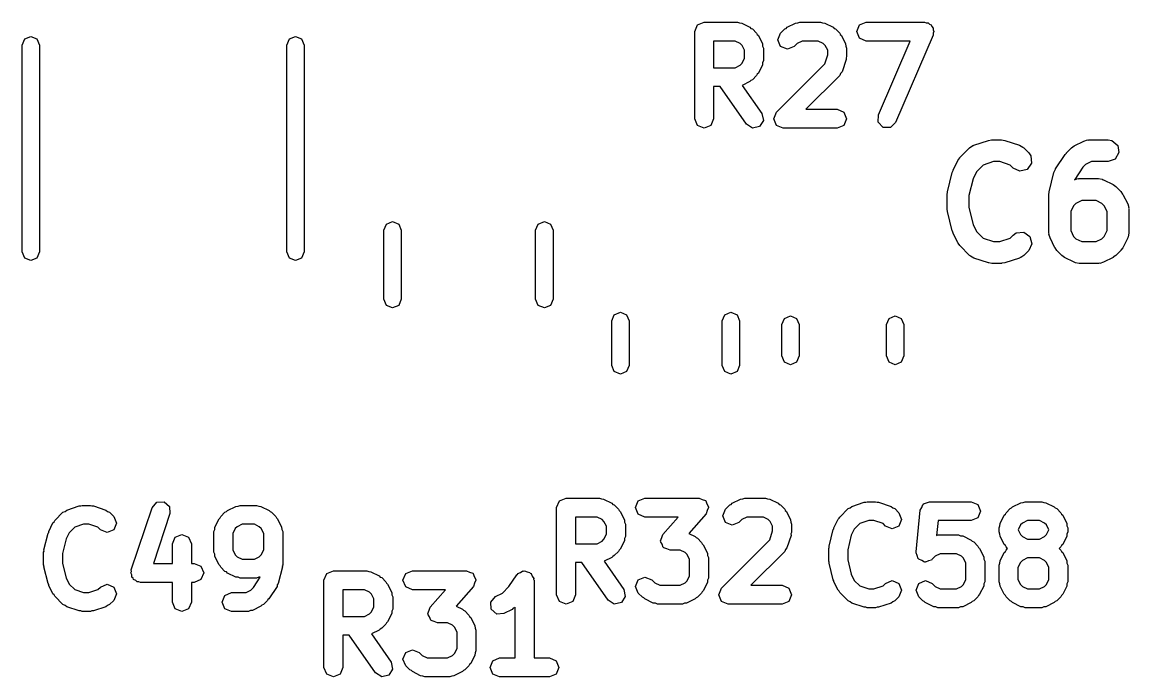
# Model space of a CAD drawing. Extents: x 72 to 186, y -144 to -85.
# Drawn here: x 123.38 to 130.99, y -144.29 to -139.78 of the extents above; entities that cross this region are included whole.
import ezdxf

# ---------------------------------------------------------------- set-up
doc = ezdxf.new("R2010")
doc.units = 0
doc.layers.add('BLACK', color=7, linetype='CONTINUOUS')

msp = doc.modelspace()

# ---------------------------------------------------------------- linework, layer by layer
at = {"layer": 'BLACK', "linetype": 'CONTINUOUS'}
for p, q in [((128.006, -139.846), (128.025, -139.8)), ((128.025, -139.8), (128.071, -139.781)), ((128.071, -139.781), (128.3, -139.781)), ((128.3, -139.781), (128.314, -139.787)), ((128.314, -139.787), (128.329, -139.788)), ((128.329, -139.788), (128.386, -139.816)), ((128.386, -139.816), (128.393, -139.824)), ((128.393, -139.824), (128.403, -139.828)), ((128.403, -139.828), (128.432, -139.857)), ((128.597, -139.857), (128.625, -139.828)), ((128.625, -139.828), (128.635, -139.824)), ((128.635, -139.824), (128.642, -139.816)), ((128.642, -139.816), (128.7, -139.788)), ((128.7, -139.788), (128.715, -139.787)), ((128.715, -139.787), (128.729, -139.781)), ((128.729, -139.781), (128.871, -139.781)), ((128.871, -139.781), (128.885, -139.787)), ((128.885, -139.787), (128.9, -139.788)), ((128.9, -139.788), (128.958, -139.816)), ((128.958, -139.816), (128.965, -139.824)), ((128.965, -139.824), (128.975, -139.828)), ((128.975, -139.828), (129.003, -139.857)), ((129.121, -139.846), (129.14, -139.8)), ((129.14, -139.8), (129.186, -139.781)), ((129.186, -139.781), (129.586, -139.781)), ((129.586, -139.781), (129.598, -139.786)), ((129.598, -139.786), (129.611, -139.786)), ((129.611, -139.786), (129.62, -139.795)), ((129.62, -139.795), (129.632, -139.8)), ((129.632, -139.8), (129.637, -139.812)), ((129.637, -139.812), (129.646, -139.822)), ((129.646, -139.822), (129.646, -139.834)), ((123.38, -139.939), (123.398, -139.896)), ((123.398, -139.896), (123.44, -139.879)), ((123.44, -139.879), (123.482, -139.896)), ((123.482, -139.896), (123.5, -139.939)), ((125.2, -139.939), (125.218, -139.896)), ((125.218, -139.896), (125.26, -139.879)), ((125.26, -139.879), (125.302, -139.896)), ((125.302, -139.896), (125.32, -139.939)), ((128.006, -140.446), (128.006, -139.846)), ((128.432, -139.857), (128.436, -139.867)), ((128.436, -139.867), (128.444, -139.874)), ((128.444, -139.874), (128.472, -139.931)), ((128.578, -139.903), (128.597, -139.857)), ((128.597, -139.949), (128.578, -139.903)), ((129.003, -139.857), (129.007, -139.867)), ((129.007, -139.867), (129.015, -139.874)), ((129.015, -139.874), (129.044, -139.931)), ((129.14, -139.892), (129.121, -139.846)), ((129.186, -139.911), (129.14, -139.892)), ((129.645, -139.871), (129.388, -140.471)), ((129.646, -139.858), (129.645, -139.871)), ((129.646, -139.834), (129.651, -139.846)), ((129.651, -139.846), (129.646, -139.858)), ((123.38, -141.361), (123.38, -139.939)), ((123.5, -139.939), (123.5, -141.361)), ((125.2, -141.361), (125.2, -139.939)), ((125.32, -139.939), (125.32, -141.361)), ((128.285, -139.911), (128.136, -139.911)), ((128.136, -139.911), (128.136, -140.095)), ((128.319, -139.928), (128.285, -139.911)), ((128.332, -139.941), (128.319, -139.928)), ((128.349, -139.975), (128.332, -139.941)), ((128.349, -140.03), (128.349, -139.975)), ((128.472, -139.931), (128.473, -139.946)), ((128.473, -139.946), (128.479, -139.96)), ((128.479, -139.96), (128.479, -140.046)), ((128.643, -139.968), (128.597, -139.949)), ((128.689, -139.949), (128.643, -139.968)), ((128.71, -139.928), (128.689, -139.949)), ((128.744, -139.911), (128.71, -139.928)), ((128.856, -139.911), (128.744, -139.911)), ((128.89, -139.928), (128.856, -139.911)), ((128.904, -139.941), (128.89, -139.928)), ((128.921, -139.975), (128.904, -139.941)), ((128.921, -140.007), (128.921, -139.975)), ((129.044, -139.931), (129.045, -139.946)), ((129.045, -139.946), (129.051, -139.96)), ((129.051, -139.96), (129.051, -140.017)), ((129.487, -139.911), (129.186, -139.911)), ((129.269, -140.42), (129.487, -139.911)), ((128.332, -140.064), (128.349, -140.03)), ((128.473, -140.06), (128.472, -140.075)), ((128.479, -140.046), (128.473, -140.06)), ((128.9, -140.068), (128.921, -140.007)), ((129.047, -140.038), (129.019, -140.124)), ((129.051, -140.017), (129.047, -140.027)), ((129.047, -140.027), (129.047, -140.038)), ((128.136, -140.095), (128.285, -140.095)), ((128.285, -140.095), (128.319, -140.078)), ((128.319, -140.078), (128.332, -140.064)), ((128.444, -140.132), (128.436, -140.139)), ((128.472, -140.075), (128.444, -140.132)), ((128.568, -140.4), (128.9, -140.068)), ((129.009, -140.135), (129.003, -140.149)), ((129.019, -140.124), (129.009, -140.135)), ((128.386, -140.19), (128.333, -140.216)), ((128.393, -140.182), (128.386, -140.19)), ((128.403, -140.177), (128.393, -140.182)), ((128.432, -140.149), (128.403, -140.177)), ((128.436, -140.139), (128.432, -140.149)), ((129.003, -140.149), (128.771, -140.381)), ((128.18, -140.225), (128.136, -140.225)), ((128.136, -140.225), (128.136, -140.446)), ((128.361, -140.483), (128.18, -140.225)), ((128.333, -140.216), (128.468, -140.409)), ((128.468, -140.409), (128.478, -140.457)), ((128.549, -140.446), (128.568, -140.4)), ((128.568, -140.4), (128.568, -140.4)), ((128.771, -140.381), (128.986, -140.381)), ((128.986, -140.381), (129.032, -140.4)), ((129.032, -140.4), (129.051, -140.446)), ((129.268, -140.47), (129.269, -140.42)), ((128.025, -140.492), (128.006, -140.446)), ((128.071, -140.511), (128.025, -140.492)), ((128.117, -140.492), (128.071, -140.511)), ((128.136, -140.446), (128.117, -140.492)), ((128.403, -140.51), (128.361, -140.483)), ((128.452, -140.499), (128.403, -140.51)), ((128.478, -140.457), (128.452, -140.499)), ((128.568, -140.492), (128.549, -140.446)), ((128.614, -140.511), (128.568, -140.492)), ((128.986, -140.511), (128.614, -140.511)), ((129.032, -140.492), (128.986, -140.511)), ((129.051, -140.446), (129.032, -140.492)), ((129.303, -140.506), (129.268, -140.47)), ((129.353, -140.506), (129.303, -140.506)), ((129.388, -140.471), (129.353, -140.506)), ((130.026, -140.595), (130.048, -140.592)), ((130.048, -140.592), (130.05, -140.591)), ((130.05, -140.591), (130.117, -140.591)), ((130.117, -140.591), (130.139, -140.595)), ((130.683, -140.599), (130.708, -140.592)), ((130.708, -140.592), (130.712, -140.593)), ((130.712, -140.593), (130.717, -140.591)), ((130.717, -140.591), (130.85, -140.591)), ((130.85, -140.591), (130.876, -140.596)), ((129.83, -140.713), (129.897, -140.646)), ((129.897, -140.646), (129.918, -140.631)), ((129.918, -140.631), (129.923, -140.631)), ((129.923, -140.631), (129.926, -140.628)), ((129.926, -140.628), (130.026, -140.595)), ((130.139, -140.595), (130.14, -140.595)), ((130.14, -140.595), (130.24, -140.628)), ((130.24, -140.628), (130.263, -140.641)), ((130.263, -140.641), (130.266, -140.644)), ((130.266, -140.644), (130.27, -140.646)), ((130.27, -140.646), (130.303, -140.68)), ((130.564, -140.68), (130.597, -140.646)), ((130.597, -140.646), (130.615, -140.633)), ((130.615, -140.633), (130.616, -140.632)), ((130.616, -140.632), (130.683, -140.599)), ((130.876, -140.596), (130.915, -140.629)), ((130.915, -140.629), (130.924, -140.679)), ((129.783, -140.799), (129.816, -140.732)), ((129.816, -140.732), (129.83, -140.714)), ((129.83, -140.714), (129.83, -140.713)), ((130.062, -140.741), (129.991, -140.765)), ((130.104, -140.741), (130.062, -140.741)), ((130.176, -140.765), (130.104, -140.741)), ((130.303, -140.68), (130.318, -140.701)), ((130.318, -140.701), (130.322, -140.752)), ((130.488, -140.791), (130.554, -140.691)), ((130.554, -140.691), (130.562, -140.683)), ((130.562, -140.683), (130.564, -140.68)), ((130.734, -140.741), (130.694, -140.761)), ((130.85, -140.741), (130.734, -140.741)), ((130.898, -140.723), (130.85, -140.741)), ((130.924, -140.679), (130.898, -140.723)), ((129.744, -140.948), (129.777, -140.815)), ((129.777, -140.815), (129.783, -140.803)), ((129.783, -140.803), (129.783, -140.799)), ((129.945, -140.81), (129.921, -140.859)), ((129.991, -140.765), (129.945, -140.81)), ((130.197, -140.786), (130.176, -140.765)), ((130.243, -140.807), (130.197, -140.786)), ((130.293, -140.794), (130.243, -140.807)), ((130.322, -140.752), (130.293, -140.794)), ((130.444, -140.948), (130.477, -140.815)), ((130.477, -140.815), (130.487, -140.792)), ((130.487, -140.792), (130.488, -140.791)), ((130.675, -140.78), (130.62, -140.863)), ((130.694, -140.761), (130.675, -140.78)), ((129.921, -140.859), (129.892, -140.975)), ((130.619, -140.865), (130.641, -140.858)), ((130.62, -140.863), (130.619, -140.865)), ((130.641, -140.858), (130.646, -140.859)), ((130.646, -140.859), (130.65, -140.858)), ((130.65, -140.858), (130.783, -140.858)), ((130.783, -140.858), (130.809, -140.862)), ((130.809, -140.862), (130.812, -140.865)), ((130.812, -140.865), (130.817, -140.866)), ((130.817, -140.866), (130.884, -140.899)), ((129.742, -140.966), (129.744, -140.951)), ((129.742, -141.066), (129.742, -140.966)), ((129.744, -140.951), (129.744, -140.948)), ((130.442, -140.966), (130.444, -140.951)), ((130.442, -141.233), (130.442, -140.966)), ((130.444, -140.951), (130.444, -140.948)), ((130.884, -140.899), (130.902, -140.912)), ((130.902, -140.912), (130.903, -140.913)), ((130.903, -140.913), (130.936, -140.946)), ((130.936, -140.946), (130.949, -140.965)), ((130.949, -140.965), (130.95, -140.966)), ((130.95, -140.966), (130.984, -141.032)), ((129.892, -140.975), (129.892, -141.057)), ((130.612, -141.044), (130.592, -141.084)), ((130.628, -141.028), (130.612, -141.044)), ((130.668, -141.008), (130.628, -141.028)), ((130.766, -141.008), (130.668, -141.008)), ((130.806, -141.028), (130.766, -141.008)), ((130.822, -141.044), (130.806, -141.028)), ((130.842, -141.084), (130.822, -141.044)), ((130.984, -141.032), (130.991, -141.057)), ((129.743, -141.069), (129.742, -141.066)), ((129.744, -141.084), (129.743, -141.069)), ((129.777, -141.218), (129.744, -141.084)), ((129.892, -141.057), (129.921, -141.173)), ((130.592, -141.084), (130.592, -141.215)), ((130.842, -141.215), (130.842, -141.084)), ((130.991, -141.057), (130.99, -141.062)), ((130.99, -141.062), (130.992, -141.066)), ((130.992, -141.066), (130.992, -141.233)), ((125.867, -141.213), (125.885, -141.17)), ((125.885, -141.17), (125.927, -141.153)), ((125.927, -141.153), (125.97, -141.17)), ((125.97, -141.17), (125.987, -141.213)), ((126.912, -141.213), (126.93, -141.17)), ((126.93, -141.17), (126.972, -141.153)), ((126.972, -141.153), (127.015, -141.17)), ((127.015, -141.17), (127.032, -141.213)), ((129.921, -141.173), (129.945, -141.222)), ((125.867, -141.687), (125.867, -141.213)), ((125.987, -141.213), (125.987, -141.687)), ((126.912, -141.687), (126.912, -141.213)), ((127.032, -141.213), (127.032, -141.687)), ((129.779, -141.22), (129.777, -141.218)), ((129.783, -141.233), (129.779, -141.22)), ((129.816, -141.3), (129.783, -141.233)), ((129.945, -141.222), (129.991, -141.267)), ((129.991, -141.267), (130.062, -141.291)), ((130.104, -141.291), (130.176, -141.267)), ((130.176, -141.267), (130.197, -141.246)), ((130.197, -141.246), (130.218, -141.231)), ((130.218, -141.231), (130.269, -141.227)), ((130.269, -141.227), (130.311, -141.256)), ((130.311, -141.256), (130.325, -141.306)), ((130.443, -141.237), (130.442, -141.233)), ((130.442, -141.241), (130.443, -141.237)), ((130.45, -141.266), (130.442, -141.241)), ((130.483, -141.333), (130.45, -141.266)), ((130.592, -141.215), (130.612, -141.255)), ((130.612, -141.255), (130.628, -141.271)), ((130.628, -141.271), (130.668, -141.291)), ((130.766, -141.291), (130.806, -141.271)), ((130.806, -141.271), (130.822, -141.255)), ((130.822, -141.255), (130.842, -141.215)), ((130.984, -141.266), (130.95, -141.333)), ((130.987, -141.258), (130.984, -141.262)), ((130.984, -141.262), (130.984, -141.266)), ((130.992, -141.233), (130.987, -141.258)), ((129.817, -141.301), (129.816, -141.3)), ((129.83, -141.319), (129.817, -141.301)), ((129.897, -141.386), (129.83, -141.319)), ((130.062, -141.291), (130.104, -141.291)), ((130.303, -141.352), (130.27, -141.386)), ((130.325, -141.306), (130.303, -141.352)), ((130.484, -141.334), (130.483, -141.333)), ((130.497, -141.352), (130.484, -141.334)), ((130.53, -141.386), (130.497, -141.352)), ((130.668, -141.291), (130.766, -141.291)), ((130.936, -141.352), (130.903, -141.386)), ((130.937, -141.351), (130.936, -141.352)), ((130.95, -141.333), (130.937, -141.351)), ((123.398, -141.404), (123.38, -141.361)), ((123.44, -141.421), (123.398, -141.404)), ((123.482, -141.404), (123.44, -141.421)), ((123.5, -141.361), (123.482, -141.404)), ((125.218, -141.404), (125.2, -141.361)), ((125.26, -141.421), (125.218, -141.404)), ((125.302, -141.404), (125.26, -141.421)), ((125.32, -141.361), (125.302, -141.404)), ((129.901, -141.388), (129.897, -141.386)), ((129.903, -141.391), (129.901, -141.388)), ((129.926, -141.404), (129.903, -141.391)), ((130.026, -141.437), (129.926, -141.404)), ((130.24, -141.404), (130.14, -141.437)), ((130.244, -141.401), (130.24, -141.404)), ((130.248, -141.401), (130.244, -141.401)), ((130.27, -141.386), (130.248, -141.401)), ((130.532, -141.386), (130.53, -141.386)), ((130.55, -141.4), (130.532, -141.386)), ((130.616, -141.433), (130.55, -141.4)), ((130.884, -141.4), (130.817, -141.433)), ((130.885, -141.399), (130.884, -141.4)), ((130.903, -141.386), (130.885, -141.399)), ((130.028, -141.437), (130.026, -141.437)), ((130.05, -141.441), (130.028, -141.437)), ((130.117, -141.441), (130.05, -141.441)), ((130.118, -141.44), (130.117, -141.441)), ((130.14, -141.437), (130.118, -141.44)), ((130.621, -141.434), (130.616, -141.433)), ((130.624, -141.437), (130.621, -141.434)), ((130.65, -141.441), (130.624, -141.437)), ((130.783, -141.441), (130.65, -141.441)), ((130.788, -141.439), (130.783, -141.441)), ((130.792, -141.441), (130.788, -141.439)), ((130.817, -141.433), (130.792, -141.441)), ((125.885, -141.73), (125.867, -141.687)), ((125.927, -141.747), (125.885, -141.73)), ((125.97, -141.73), (125.927, -141.747)), ((125.987, -141.687), (125.97, -141.73)), ((126.93, -141.73), (126.912, -141.687)), ((126.972, -141.747), (126.93, -141.73)), ((127.015, -141.73), (126.972, -141.747)), ((127.032, -141.687), (127.015, -141.73)), ((127.435, -141.836), (127.453, -141.794)), ((127.453, -141.794), (127.495, -141.776)), ((127.495, -141.776), (127.537, -141.794)), ((127.537, -141.794), (127.555, -141.836)), ((128.195, -141.836), (128.213, -141.794)), ((128.213, -141.794), (128.255, -141.776)), ((128.255, -141.776), (128.297, -141.794)), ((128.297, -141.794), (128.315, -141.836)), ((128.623, -141.82), (128.665, -141.802)), ((128.665, -141.802), (128.707, -141.82)), ((129.343, -141.82), (129.385, -141.802)), ((129.385, -141.802), (129.427, -141.82)), ((127.435, -142.144), (127.435, -141.836)), ((127.555, -141.836), (127.555, -142.144)), ((128.195, -142.144), (128.195, -141.836)), ((128.315, -141.836), (128.315, -142.144)), ((128.605, -141.862), (128.623, -141.82)), ((128.605, -142.078), (128.605, -141.862)), ((128.707, -141.82), (128.725, -141.862)), ((128.725, -141.862), (128.725, -142.078)), ((129.325, -141.862), (129.343, -141.82)), ((129.325, -142.078), (129.325, -141.862)), ((129.427, -141.82), (129.445, -141.862)), ((129.445, -141.862), (129.445, -142.078)), ((128.623, -142.12), (128.605, -142.078)), ((128.725, -142.078), (128.707, -142.12)), ((129.343, -142.12), (129.325, -142.078)), ((129.445, -142.078), (129.427, -142.12)), ((127.453, -142.186), (127.435, -142.144)), ((127.495, -142.204), (127.453, -142.186)), ((127.537, -142.186), (127.495, -142.204)), ((127.555, -142.144), (127.537, -142.186)), ((128.213, -142.186), (128.195, -142.144)), ((128.255, -142.204), (128.213, -142.186)), ((128.297, -142.186), (128.255, -142.204)), ((128.315, -142.144), (128.297, -142.186)), ((128.665, -142.138), (128.623, -142.12)), ((128.707, -142.12), (128.665, -142.138)), ((129.385, -142.138), (129.343, -142.12)), ((129.427, -142.12), (129.385, -142.138)), ((124.274, -143.122), (124.307, -143.084)), ((124.307, -143.084), (124.356, -143.081)), ((124.356, -143.081), (124.394, -143.113)), ((127.056, -143.121), (127.075, -143.075)), ((127.075, -143.075), (127.121, -143.056)), ((127.121, -143.056), (127.35, -143.056)), ((127.35, -143.056), (127.364, -143.062)), ((127.364, -143.062), (127.379, -143.063)), ((127.379, -143.063), (127.436, -143.091)), ((127.436, -143.091), (127.443, -143.099)), ((127.443, -143.099), (127.453, -143.103)), ((127.453, -143.103), (127.482, -143.132)), ((127.599, -143.121), (127.618, -143.075)), ((127.618, -143.075), (127.664, -143.056)), ((127.664, -143.056), (128.036, -143.056)), ((128.036, -143.056), (128.057, -143.065)), ((128.057, -143.065), (128.079, -143.072)), ((128.079, -143.072), (128.08, -143.074)), ((128.08, -143.074), (128.082, -143.075)), ((128.082, -143.075), (128.09, -143.096)), ((128.09, -143.096), (128.101, -143.116)), ((128.218, -143.132), (128.247, -143.103)), ((128.247, -143.103), (128.257, -143.099)), ((128.257, -143.099), (128.264, -143.091)), ((128.264, -143.091), (128.321, -143.063)), ((128.321, -143.063), (128.336, -143.062)), ((128.336, -143.062), (128.35, -143.056)), ((128.35, -143.056), (128.493, -143.056)), ((128.493, -143.056), (128.507, -143.062)), ((128.507, -143.062), (128.522, -143.063)), ((128.522, -143.063), (128.579, -143.091)), ((128.579, -143.091), (128.586, -143.099)), ((128.586, -143.099), (128.596, -143.103)), ((128.596, -143.103), (128.625, -143.132)), ((129.087, -143.113), (129.172, -143.084)), ((129.172, -143.084), (129.183, -143.085)), ((129.183, -143.085), (129.193, -143.081)), ((129.193, -143.081), (129.25, -143.081)), ((129.25, -143.081), (129.26, -143.085)), ((129.26, -143.085), (129.271, -143.084)), ((129.271, -143.084), (129.356, -143.113)), ((129.567, -143.12), (129.575, -143.1)), ((129.575, -143.1), (129.579, -143.099)), ((129.579, -143.099), (129.58, -143.096)), ((129.58, -143.096), (129.601, -143.089)), ((129.601, -143.089), (129.621, -143.081)), ((129.621, -143.081), (129.907, -143.081)), ((129.907, -143.081), (129.953, -143.1)), ((129.953, -143.1), (129.972, -143.146)), ((130.192, -143.116), (130.25, -143.088)), ((130.25, -143.088), (130.265, -143.087)), ((130.265, -143.087), (130.279, -143.081)), ((130.279, -143.081), (130.393, -143.081)), ((130.393, -143.081), (130.407, -143.087)), ((130.407, -143.087), (130.422, -143.088)), ((130.422, -143.088), (130.479, -143.116)), ((123.604, -143.211), (123.661, -143.153)), ((123.661, -143.153), (123.675, -143.148)), ((123.675, -143.148), (123.687, -143.138)), ((123.687, -143.138), (123.772, -143.109)), ((123.772, -143.109), (123.783, -143.11)), ((123.783, -143.11), (123.793, -143.106)), ((123.793, -143.106), (123.85, -143.106)), ((123.85, -143.106), (123.86, -143.11)), ((123.86, -143.11), (123.871, -143.109)), ((123.871, -143.109), (123.956, -143.138)), ((123.956, -143.138), (123.968, -143.148)), ((123.968, -143.148), (123.982, -143.153)), ((123.982, -143.153), (124.01, -143.182)), ((124.131, -143.55), (124.274, -143.122)), ((124.397, -143.163), (124.283, -143.506)), ((124.394, -143.113), (124.397, -143.163)), ((124.747, -143.182), (124.775, -143.153)), ((124.775, -143.153), (124.785, -143.149)), ((124.785, -143.149), (124.792, -143.141)), ((124.792, -143.141), (124.85, -143.113)), ((124.85, -143.113), (124.865, -143.112)), ((124.865, -143.112), (124.879, -143.106)), ((124.879, -143.106), (124.993, -143.106)), ((124.993, -143.106), (125.007, -143.112)), ((125.007, -143.112), (125.022, -143.113)), ((125.022, -143.113), (125.079, -143.141)), ((125.079, -143.141), (125.086, -143.149)), ((125.086, -143.149), (125.096, -143.153)), ((125.096, -143.153), (125.125, -143.182)), ((127.056, -143.721), (127.056, -143.121)), ((127.482, -143.132), (127.486, -143.142)), ((127.486, -143.142), (127.494, -143.149)), ((127.494, -143.149), (127.522, -143.206)), ((127.618, -143.167), (127.599, -143.121)), ((127.664, -143.186), (127.618, -143.167)), ((128.085, -143.164), (127.966, -143.299)), ((128.092, -143.142), (128.085, -143.164)), ((128.101, -143.121), (128.092, -143.142)), ((128.101, -143.116), (128.1, -143.119)), ((128.1, -143.119), (128.101, -143.121)), ((128.199, -143.178), (128.218, -143.132)), ((128.218, -143.224), (128.199, -143.178)), ((128.625, -143.132), (128.629, -143.142)), ((128.629, -143.142), (128.637, -143.149)), ((128.637, -143.149), (128.665, -143.206)), ((129.004, -143.186), (129.061, -143.128)), ((129.061, -143.128), (129.075, -143.123)), ((129.075, -143.123), (129.087, -143.113)), ((129.356, -143.113), (129.368, -143.123)), ((129.368, -143.123), (129.382, -143.128)), ((129.382, -143.128), (129.41, -143.157)), ((129.41, -143.157), (129.429, -143.203)), ((129.528, -143.425), (129.557, -143.139)), ((129.557, -143.139), (129.567, -143.12)), ((129.972, -143.146), (129.953, -143.192)), ((130.106, -143.231), (130.135, -143.174)), ((130.135, -143.174), (130.143, -143.167)), ((130.143, -143.167), (130.147, -143.157)), ((130.147, -143.157), (130.175, -143.128)), ((130.175, -143.128), (130.185, -143.124)), ((130.185, -143.124), (130.192, -143.116)), ((130.479, -143.116), (130.486, -143.124)), ((130.486, -143.124), (130.496, -143.128)), ((130.496, -143.128), (130.525, -143.157)), ((130.525, -143.157), (130.529, -143.167)), ((130.529, -143.167), (130.537, -143.174)), ((130.537, -143.174), (130.565, -143.231)), ((123.563, -143.285), (123.592, -143.227)), ((123.592, -143.227), (123.6, -143.22)), ((123.6, -143.22), (123.604, -143.211)), ((123.742, -143.256), (123.703, -143.295)), ((123.803, -143.236), (123.742, -143.256)), ((123.839, -143.236), (123.803, -143.236)), ((123.901, -143.256), (123.839, -143.236)), ((123.918, -143.274), (123.901, -143.256)), ((124.01, -143.182), (124.029, -143.228)), ((124.029, -143.228), (124.01, -143.274)), ((124.705, -143.271), (124.706, -143.256)), ((124.706, -143.256), (124.735, -143.199)), ((124.735, -143.199), (124.743, -143.192)), ((124.743, -143.192), (124.747, -143.182)), ((124.86, -143.253), (124.846, -143.266)), ((124.894, -143.236), (124.86, -143.253)), ((124.978, -143.236), (124.894, -143.236)), ((125.011, -143.253), (124.978, -143.236)), ((125.025, -143.266), (125.011, -143.253)), ((125.125, -143.182), (125.129, -143.192)), ((125.129, -143.192), (125.137, -143.199)), ((125.137, -143.199), (125.165, -143.256)), ((125.165, -143.256), (125.166, -143.271)), ((127.335, -143.186), (127.186, -143.186)), ((127.186, -143.186), (127.186, -143.37)), ((127.369, -143.203), (127.335, -143.186)), ((127.382, -143.216), (127.369, -143.203)), ((127.399, -143.25), (127.382, -143.216)), ((127.399, -143.305), (127.399, -143.25)), ((127.522, -143.206), (127.523, -143.221)), ((127.523, -143.221), (127.529, -143.235)), ((127.529, -143.235), (127.529, -143.321)), ((127.892, -143.186), (127.664, -143.186)), ((127.787, -143.307), (127.892, -143.186)), ((128.264, -143.243), (128.218, -143.224)), ((128.31, -143.224), (128.264, -143.243)), ((128.331, -143.203), (128.31, -143.224)), ((128.365, -143.186), (128.331, -143.203)), ((128.478, -143.186), (128.365, -143.186)), ((128.511, -143.203), (128.478, -143.186)), ((128.525, -143.216), (128.511, -143.203)), ((128.542, -143.25), (128.525, -143.216)), ((128.542, -143.282), (128.542, -143.25)), ((128.665, -143.206), (128.666, -143.221)), ((128.666, -143.221), (128.672, -143.235)), ((128.672, -143.235), (128.672, -143.292)), ((128.963, -143.26), (128.992, -143.202)), ((128.992, -143.202), (129, -143.195)), ((129, -143.195), (129.004, -143.186)), ((129.142, -143.231), (129.103, -143.27)), ((129.203, -143.211), (129.142, -143.231)), ((129.239, -143.211), (129.203, -143.211)), ((129.301, -143.231), (129.239, -143.211)), ((129.318, -143.249), (129.301, -143.231)), ((129.364, -143.268), (129.318, -143.249)), ((129.41, -143.249), (129.364, -143.268)), ((129.429, -143.203), (129.41, -143.249)), ((129.68, -143.211), (129.67, -143.313)), ((129.907, -143.211), (129.68, -143.211)), ((129.953, -143.192), (129.907, -143.211)), ((130.099, -143.26), (130.105, -143.246)), ((130.105, -143.246), (130.106, -143.231)), ((130.246, -143.241), (130.23, -143.274)), ((130.26, -143.228), (130.246, -143.241)), ((130.294, -143.211), (130.26, -143.228)), ((130.378, -143.211), (130.294, -143.211)), ((130.411, -143.228), (130.378, -143.211)), ((130.425, -143.241), (130.411, -143.228)), ((130.442, -143.274), (130.425, -143.241)), ((130.565, -143.231), (130.566, -143.246)), ((130.566, -143.246), (130.572, -143.26)), ((123.53, -143.412), (123.558, -143.298)), ((123.558, -143.298), (123.563, -143.292)), ((123.563, -143.292), (123.563, -143.285)), ((123.703, -143.295), (123.683, -143.336)), ((123.964, -143.293), (123.918, -143.274)), ((124.01, -143.274), (123.964, -143.293)), ((124.414, -143.371), (124.433, -143.325)), ((124.433, -143.325), (124.479, -143.306)), ((124.479, -143.306), (124.525, -143.325)), ((124.525, -143.325), (124.544, -143.371)), ((124.699, -143.285), (124.705, -143.271)), ((124.699, -143.428), (124.699, -143.285)), ((124.846, -143.266), (124.829, -143.3)), ((124.829, -143.3), (124.829, -143.413)), ((125.042, -143.3), (125.025, -143.266)), ((125.042, -143.413), (125.042, -143.3)), ((125.166, -143.271), (125.172, -143.285)), ((125.172, -143.285), (125.172, -143.514)), ((127.382, -143.339), (127.399, -143.305)), ((127.529, -143.321), (127.523, -143.335)), ((127.771, -143.349), (127.779, -143.328)), ((127.779, -143.328), (127.787, -143.307)), ((127.966, -143.299), (128.008, -143.32)), ((128.008, -143.32), (128.015, -143.328)), ((128.015, -143.328), (128.025, -143.332)), ((128.025, -143.332), (128.053, -143.361)), ((128.522, -143.343), (128.542, -143.282)), ((128.669, -143.313), (128.64, -143.399)), ((128.672, -143.292), (128.668, -143.302)), ((128.668, -143.302), (128.669, -143.313)), ((128.93, -143.387), (128.958, -143.273)), ((128.958, -143.273), (128.963, -143.267)), ((128.963, -143.267), (128.963, -143.26)), ((129.083, -143.311), (129.058, -143.411)), ((129.103, -143.27), (129.083, -143.311)), ((129.67, -143.313), (129.679, -143.309)), ((129.679, -143.309), (129.821, -143.309)), ((129.821, -143.309), (129.835, -143.315)), ((129.835, -143.315), (129.85, -143.316)), ((129.85, -143.316), (129.908, -143.345)), ((130.099, -143.289), (130.099, -143.26)), ((130.105, -143.303), (130.099, -143.289)), ((130.106, -143.318), (130.105, -143.303)), ((130.135, -143.375), (130.106, -143.318)), ((130.23, -143.274), (130.246, -143.307)), ((130.246, -143.307), (130.26, -143.321)), ((130.26, -143.321), (130.294, -143.338)), ((130.378, -143.338), (130.411, -143.321)), ((130.411, -143.321), (130.425, -143.307)), ((130.425, -143.307), (130.442, -143.274)), ((130.565, -143.318), (130.537, -143.375)), ((130.566, -143.303), (130.565, -143.318)), ((130.572, -143.289), (130.566, -143.303)), ((130.572, -143.26), (130.572, -143.289)), ((123.683, -143.336), (123.658, -143.436)), ((124.414, -143.506), (124.414, -143.371)), ((124.544, -143.371), (124.544, -143.506)), ((127.186, -143.37), (127.335, -143.37)), ((127.335, -143.37), (127.369, -143.353)), ((127.369, -143.353), (127.382, -143.339)), ((127.494, -143.407), (127.486, -143.414)), ((127.522, -143.35), (127.494, -143.407)), ((127.523, -143.335), (127.522, -143.35)), ((127.772, -143.352), (127.771, -143.349)), ((127.771, -143.354), (127.772, -143.352)), ((127.781, -143.374), (127.771, -143.354)), ((127.79, -143.395), (127.781, -143.374)), ((127.792, -143.396), (127.79, -143.395)), ((127.793, -143.398), (127.792, -143.396)), ((127.815, -143.406), (127.793, -143.398)), ((127.836, -143.414), (127.815, -143.406)), ((128.053, -143.361), (128.057, -143.37)), ((128.057, -143.37), (128.065, -143.377)), ((128.065, -143.377), (128.094, -143.435)), ((128.19, -143.675), (128.522, -143.343)), ((128.63, -143.41), (128.625, -143.424)), ((128.64, -143.399), (128.63, -143.41)), ((128.928, -143.403), (128.931, -143.395)), ((128.928, -143.489), (128.928, -143.403)), ((128.931, -143.395), (128.93, -143.387)), ((129.908, -143.345), (129.915, -143.353)), ((129.915, -143.353), (129.925, -143.357)), ((129.925, -143.357), (129.953, -143.386)), ((129.953, -143.386), (129.957, -143.395)), ((129.957, -143.395), (129.965, -143.402)), ((129.965, -143.402), (129.994, -143.46)), ((130.143, -143.382), (130.135, -143.375)), ((130.147, -143.392), (130.143, -143.382)), ((130.158, -143.403), (130.147, -143.392)), ((130.147, -143.414), (130.158, -143.403)), ((130.294, -143.338), (130.378, -143.338)), ((130.525, -143.392), (130.513, -143.403)), ((130.513, -143.403), (130.525, -143.414)), ((130.529, -143.382), (130.525, -143.392)), ((130.537, -143.375), (130.529, -143.382)), ((123.528, -143.428), (123.531, -143.42)), ((123.528, -143.514), (123.528, -143.428)), ((123.531, -143.42), (123.53, -143.412)), ((123.658, -143.436), (123.658, -143.506)), ((124.705, -143.442), (124.699, -143.428)), ((124.706, -143.457), (124.705, -143.442)), ((124.735, -143.514), (124.706, -143.457)), ((124.829, -143.413), (124.846, -143.447)), ((124.846, -143.447), (124.86, -143.46)), ((124.86, -143.46), (124.894, -143.477)), ((124.894, -143.477), (124.978, -143.477)), ((124.978, -143.477), (125.011, -143.46)), ((125.011, -143.46), (125.025, -143.447)), ((125.025, -143.447), (125.042, -143.413)), ((127.436, -143.465), (127.383, -143.491)), ((127.443, -143.457), (127.436, -143.465)), ((127.453, -143.452), (127.443, -143.457)), ((127.482, -143.424), (127.453, -143.452)), ((127.486, -143.414), (127.482, -143.424)), ((127.906, -143.414), (127.836, -143.414)), ((127.94, -143.431), (127.906, -143.414)), ((127.954, -143.445), (127.94, -143.431)), ((127.971, -143.479), (127.954, -143.445)), ((127.971, -143.591), (127.971, -143.479)), ((128.094, -143.435), (128.095, -143.45)), ((128.095, -143.45), (128.101, -143.464)), ((128.101, -143.464), (128.101, -143.607)), ((128.625, -143.424), (128.393, -143.656)), ((129.058, -143.411), (129.058, -143.481)), ((129.058, -143.481), (129.083, -143.58)), ((129.529, -143.428), (129.528, -143.425)), ((129.528, -143.432), (129.529, -143.428)), ((129.536, -143.452), (129.528, -143.432)), ((129.543, -143.473), (129.536, -143.452)), ((129.546, -143.474), (129.543, -143.473)), ((129.547, -143.477), (129.546, -143.474)), ((129.567, -143.486), (129.547, -143.477)), ((129.586, -143.496), (129.567, -143.486)), ((129.634, -143.482), (129.613, -143.488)), ((129.636, -143.479), (129.634, -143.482)), ((129.639, -143.477), (129.636, -143.479)), ((129.66, -143.456), (129.639, -143.477)), ((129.694, -143.439), (129.66, -143.456)), ((129.806, -143.439), (129.694, -143.439)), ((129.84, -143.456), (129.806, -143.439)), ((129.854, -143.47), (129.84, -143.456)), ((129.871, -143.504), (129.854, -143.47)), ((129.994, -143.46), (129.995, -143.475)), ((129.995, -143.475), (130.001, -143.489)), ((130.106, -143.488), (130.135, -143.431)), ((130.135, -143.431), (130.143, -143.424)), ((130.143, -143.424), (130.147, -143.414)), ((130.26, -143.485), (130.246, -143.499)), ((130.294, -143.468), (130.26, -143.485)), ((130.378, -143.468), (130.294, -143.468)), ((130.411, -143.485), (130.378, -143.468)), ((130.425, -143.499), (130.411, -143.485)), ((130.525, -143.414), (130.529, -143.424)), ((130.529, -143.424), (130.537, -143.431)), ((130.537, -143.431), (130.565, -143.488)), ((123.531, -143.521), (123.528, -143.514)), ((123.53, -143.529), (123.531, -143.521)), ((123.558, -143.644), (123.53, -143.529)), ((123.658, -143.506), (123.683, -143.605)), ((124.128, -143.571), (124.132, -143.561)), ((124.132, -143.561), (124.131, -143.55)), ((124.283, -143.506), (124.414, -143.506)), ((124.544, -143.506), (124.564, -143.506)), ((124.564, -143.506), (124.61, -143.525)), ((124.61, -143.525), (124.629, -143.571)), ((124.743, -143.521), (124.735, -143.514)), ((124.747, -143.531), (124.743, -143.521)), ((124.775, -143.56), (124.747, -143.531)), ((124.785, -143.564), (124.775, -143.56)), ((125.17, -143.529), (125.142, -143.644)), ((125.172, -143.514), (125.169, -143.521)), ((125.169, -143.521), (125.17, -143.529)), ((125.475, -143.575), (125.521, -143.556)), ((125.521, -143.556), (125.75, -143.556)), ((125.75, -143.556), (125.764, -143.562)), ((125.764, -143.562), (125.779, -143.563)), ((126.018, -143.575), (126.064, -143.556)), ((126.064, -143.556), (126.436, -143.556)), ((126.436, -143.556), (126.457, -143.565)), ((126.807, -143.568), (126.823, -143.557)), ((126.823, -143.557), (126.83, -143.558)), ((126.83, -143.558), (126.836, -143.556)), ((126.836, -143.556), (126.853, -143.563)), ((127.23, -143.5), (127.186, -143.5)), ((127.186, -143.5), (127.186, -143.721)), ((127.411, -143.758), (127.23, -143.5)), ((127.383, -143.491), (127.518, -143.684)), ((128.931, -143.496), (128.928, -143.489)), ((128.93, -143.504), (128.931, -143.496)), ((128.958, -143.619), (128.93, -143.504)), ((129.59, -143.495), (129.586, -143.496)), ((129.593, -143.497), (129.59, -143.495)), ((129.613, -143.488), (129.593, -143.497)), ((129.871, -143.616), (129.871, -143.504)), ((130.001, -143.489), (130.001, -143.632)), ((130.099, -143.517), (130.105, -143.503)), ((130.099, -143.632), (130.099, -143.517)), ((130.105, -143.503), (130.106, -143.488)), ((130.246, -143.499), (130.229, -143.533)), ((130.229, -143.533), (130.229, -143.616)), ((130.442, -143.533), (130.425, -143.499)), ((130.442, -143.616), (130.442, -143.533)), ((130.565, -143.488), (130.566, -143.503)), ((130.566, -143.503), (130.572, -143.517)), ((130.572, -143.517), (130.572, -143.632)), ((123.683, -143.605), (123.703, -143.647)), ((124.134, -143.585), (124.128, -143.571)), ((124.135, -143.6), (124.134, -143.585)), ((124.143, -143.607), (124.135, -143.6)), ((124.147, -143.617), (124.143, -143.607)), ((124.161, -143.623), (124.147, -143.617)), ((124.172, -143.632), (124.161, -143.623)), ((124.183, -143.632), (124.172, -143.632)), ((124.193, -143.636), (124.183, -143.632)), ((124.414, -143.636), (124.193, -143.636)), ((124.414, -143.771), (124.414, -143.636)), ((124.564, -143.636), (124.544, -143.636)), ((124.544, -143.636), (124.544, -143.771)), ((124.61, -143.617), (124.564, -143.636)), ((124.629, -143.571), (124.61, -143.617)), ((124.792, -143.572), (124.785, -143.564)), ((124.85, -143.6), (124.792, -143.572)), ((124.865, -143.601), (124.85, -143.6)), ((124.879, -143.607), (124.865, -143.601)), ((124.993, -143.607), (124.879, -143.607)), ((124.971, -143.672), (125.018, -143.601)), ((125.007, -143.601), (124.993, -143.607)), ((125.018, -143.601), (125.007, -143.601)), ((125.018, -143.601), (125.018, -143.601)), ((125.456, -143.621), (125.475, -143.575)), ((125.456, -144.221), (125.456, -143.621)), ((125.779, -143.563), (125.836, -143.591)), ((125.836, -143.591), (125.843, -143.599)), ((125.843, -143.599), (125.853, -143.603)), ((125.853, -143.603), (125.882, -143.632)), ((125.882, -143.632), (125.886, -143.642)), ((125.999, -143.621), (126.018, -143.575)), ((126.018, -143.667), (125.999, -143.621)), ((126.457, -143.565), (126.479, -143.572)), ((126.479, -143.572), (126.48, -143.574)), ((126.48, -143.574), (126.482, -143.575)), ((126.482, -143.575), (126.49, -143.596)), ((126.49, -143.596), (126.501, -143.616)), ((126.501, -143.621), (126.492, -143.642)), ((126.501, -143.616), (126.5, -143.619)), ((126.5, -143.619), (126.501, -143.621)), ((126.728, -143.665), (126.782, -143.585)), ((126.782, -143.585), (126.787, -143.581)), ((126.787, -143.581), (126.79, -143.575)), ((126.79, -143.575), (126.807, -143.568)), ((126.853, -143.563), (126.872, -143.567)), ((126.872, -143.567), (126.875, -143.572)), ((126.875, -143.572), (126.882, -143.575)), ((126.882, -143.575), (126.889, -143.592)), ((126.889, -143.592), (126.899, -143.608)), ((126.899, -143.608), (126.898, -143.615)), ((126.898, -143.615), (126.901, -143.621)), ((126.901, -143.621), (126.901, -144.156)), ((127.599, -143.664), (127.618, -143.618)), ((127.618, -143.618), (127.664, -143.599)), ((127.664, -143.599), (127.71, -143.618)), ((127.71, -143.618), (127.731, -143.639)), ((127.94, -143.639), (127.954, -143.625)), ((127.954, -143.625), (127.971, -143.591)), ((128.094, -143.636), (128.065, -143.693)), ((128.095, -143.621), (128.094, -143.636)), ((128.101, -143.607), (128.095, -143.621)), ((128.963, -143.625), (128.958, -143.619)), ((128.963, -143.632), (128.963, -143.625)), ((128.992, -143.689), (128.963, -143.632)), ((129.083, -143.58), (129.103, -143.622)), ((129.103, -143.622), (129.142, -143.66)), ((129.318, -143.643), (129.364, -143.624)), ((129.364, -143.624), (129.41, -143.643)), ((129.547, -143.643), (129.593, -143.624)), ((129.593, -143.624), (129.639, -143.643)), ((129.854, -143.65), (129.871, -143.616)), ((130.001, -143.632), (129.995, -143.646)), ((130.105, -143.646), (130.099, -143.632)), ((130.229, -143.616), (130.246, -143.65)), ((130.425, -143.65), (130.442, -143.616)), ((130.572, -143.632), (130.566, -143.646)), ((123.563, -143.65), (123.558, -143.644)), ((123.563, -143.657), (123.563, -143.65)), ((123.592, -143.714), (123.563, -143.657)), ((123.6, -143.721), (123.592, -143.714)), ((123.703, -143.647), (123.742, -143.685)), ((123.742, -143.685), (123.803, -143.706)), ((123.803, -143.706), (123.839, -143.706)), ((123.839, -143.706), (123.901, -143.685)), ((123.901, -143.685), (123.918, -143.668)), ((123.918, -143.668), (123.964, -143.649)), ((123.964, -143.649), (124.01, -143.668)), ((124.01, -143.668), (124.029, -143.714)), ((124.029, -143.714), (124.01, -143.76)), ((124.775, -143.725), (124.821, -143.706)), ((124.821, -143.706), (124.92, -143.706)), ((124.92, -143.706), (124.954, -143.689)), ((124.954, -143.689), (124.971, -143.672)), ((125.133, -143.664), (125.076, -143.75)), ((125.135, -143.653), (125.133, -143.664)), ((125.142, -143.644), (125.135, -143.653)), ((125.735, -143.686), (125.586, -143.686)), ((125.586, -143.686), (125.586, -143.87)), ((125.769, -143.703), (125.735, -143.686)), ((125.782, -143.716), (125.769, -143.703)), ((125.886, -143.642), (125.894, -143.649)), ((125.894, -143.649), (125.922, -143.706)), ((125.922, -143.706), (125.923, -143.721)), ((126.064, -143.686), (126.018, -143.667)), ((126.292, -143.686), (126.064, -143.686)), ((126.187, -143.807), (126.292, -143.686)), ((126.485, -143.664), (126.366, -143.799)), ((126.492, -143.642), (126.485, -143.664)), ((126.635, -143.734), (126.683, -143.71)), ((126.683, -143.71), (126.728, -143.665)), ((127.518, -143.684), (127.528, -143.732)), ((127.618, -143.71), (127.599, -143.664)), ((127.647, -143.738), (127.618, -143.71)), ((127.731, -143.639), (127.765, -143.656)), ((127.765, -143.656), (127.906, -143.656)), ((127.906, -143.656), (127.94, -143.639)), ((128.053, -143.71), (128.025, -143.738)), ((128.057, -143.7), (128.053, -143.71)), ((128.065, -143.693), (128.057, -143.7)), ((128.171, -143.721), (128.19, -143.675)), ((128.19, -143.675), (128.19, -143.675)), ((128.393, -143.656), (128.607, -143.656)), ((128.607, -143.656), (128.653, -143.675)), ((128.653, -143.675), (128.672, -143.721)), ((129, -143.696), (128.992, -143.689)), ((129.004, -143.706), (129, -143.696)), ((129.061, -143.763), (129.004, -143.706)), ((129.142, -143.66), (129.203, -143.681)), ((129.203, -143.681), (129.239, -143.681)), ((129.239, -143.681), (129.301, -143.66)), ((129.301, -143.66), (129.318, -143.643)), ((129.41, -143.643), (129.429, -143.689)), ((129.429, -143.689), (129.41, -143.735)), ((129.528, -143.689), (129.547, -143.643)), ((129.547, -143.735), (129.528, -143.689)), ((129.639, -143.643), (129.66, -143.664)), ((129.66, -143.664), (129.694, -143.681)), ((129.694, -143.681), (129.806, -143.681)), ((129.806, -143.681), (129.84, -143.664)), ((129.84, -143.664), (129.854, -143.65)), ((129.994, -143.661), (129.965, -143.718)), ((129.995, -143.646), (129.994, -143.661)), ((130.106, -143.661), (130.105, -143.646)), ((130.135, -143.718), (130.106, -143.661)), ((130.246, -143.65), (130.26, -143.664)), ((130.26, -143.664), (130.294, -143.681)), ((130.294, -143.681), (130.378, -143.681)), ((130.378, -143.681), (130.411, -143.664)), ((130.411, -143.664), (130.425, -143.65)), ((130.565, -143.661), (130.537, -143.718)), ((130.566, -143.646), (130.565, -143.661)), ((123.604, -143.731), (123.6, -143.721)), ((123.661, -143.788), (123.604, -143.731)), ((123.675, -143.794), (123.661, -143.788)), ((123.982, -143.788), (123.968, -143.794)), ((124.01, -143.76), (123.982, -143.788)), ((124.433, -143.817), (124.414, -143.771)), ((124.544, -143.771), (124.525, -143.817)), ((124.756, -143.771), (124.775, -143.725)), ((124.775, -143.817), (124.756, -143.771)), ((125.039, -143.788), (125.029, -143.792)), ((125.067, -143.76), (125.039, -143.788)), ((125.07, -143.753), (125.067, -143.76)), ((125.076, -143.75), (125.07, -143.753)), ((125.799, -143.75), (125.782, -143.716)), ((125.799, -143.805), (125.799, -143.75)), ((125.923, -143.721), (125.929, -143.735)), ((125.929, -143.735), (125.929, -143.821)), ((126.603, -143.772), (126.635, -143.734)), ((126.606, -143.821), (126.603, -143.772)), ((127.075, -143.767), (127.056, -143.721)), ((127.121, -143.786), (127.075, -143.767)), ((127.167, -143.767), (127.121, -143.786)), ((127.186, -143.721), (127.167, -143.767)), ((127.453, -143.785), (127.411, -143.758)), ((127.502, -143.774), (127.453, -143.785)), ((127.528, -143.732), (127.502, -143.774)), ((127.657, -143.742), (127.647, -143.738)), ((127.664, -143.75), (127.657, -143.742)), ((127.721, -143.779), (127.664, -143.75)), ((127.736, -143.78), (127.721, -143.779)), ((127.75, -143.786), (127.736, -143.78)), ((127.921, -143.786), (127.75, -143.786)), ((127.935, -143.78), (127.921, -143.786)), ((127.95, -143.779), (127.935, -143.78)), ((128.008, -143.75), (127.95, -143.779)), ((128.015, -143.742), (128.008, -143.75)), ((128.025, -143.738), (128.015, -143.742)), ((128.19, -143.767), (128.171, -143.721)), ((128.236, -143.786), (128.19, -143.767)), ((128.607, -143.786), (128.236, -143.786)), ((128.653, -143.767), (128.607, -143.786)), ((128.672, -143.721), (128.653, -143.767)), ((129.075, -143.769), (129.061, -143.763)), ((129.087, -143.779), (129.075, -143.769)), ((129.172, -143.807), (129.087, -143.779)), ((129.356, -143.779), (129.271, -143.807)), ((129.368, -143.769), (129.356, -143.779)), ((129.382, -143.763), (129.368, -143.769)), ((129.41, -143.735), (129.382, -143.763)), ((129.575, -143.763), (129.547, -143.735)), ((129.585, -143.767), (129.575, -143.763)), ((129.592, -143.775), (129.585, -143.767)), ((129.65, -143.804), (129.592, -143.775)), ((129.908, -143.775), (129.85, -143.804)), ((129.915, -143.767), (129.908, -143.775)), ((129.925, -143.763), (129.915, -143.767)), ((129.953, -143.735), (129.925, -143.763)), ((129.957, -143.725), (129.953, -143.735)), ((129.965, -143.718), (129.957, -143.725)), ((130.143, -143.725), (130.135, -143.718)), ((130.147, -143.735), (130.143, -143.725)), ((130.175, -143.763), (130.147, -143.735)), ((130.185, -143.767), (130.175, -143.763)), ((130.192, -143.775), (130.185, -143.767)), ((130.25, -143.804), (130.192, -143.775)), ((130.479, -143.775), (130.422, -143.804)), ((130.486, -143.767), (130.479, -143.775)), ((130.496, -143.763), (130.486, -143.767)), ((130.525, -143.735), (130.496, -143.763)), ((130.529, -143.725), (130.525, -143.735)), ((130.537, -143.718), (130.529, -143.725)), ((123.687, -143.804), (123.675, -143.794)), ((123.772, -143.832), (123.687, -143.804)), ((123.783, -143.832), (123.772, -143.832)), ((123.793, -143.836), (123.783, -143.832)), ((123.85, -143.836), (123.793, -143.836)), ((123.86, -143.832), (123.85, -143.836)), ((123.871, -143.832), (123.86, -143.832)), ((123.956, -143.804), (123.871, -143.832)), ((123.968, -143.794), (123.956, -143.804)), ((124.479, -143.836), (124.433, -143.817)), ((124.525, -143.817), (124.479, -143.836)), ((124.821, -143.836), (124.775, -143.817)), ((124.936, -143.836), (124.821, -143.836)), ((124.95, -143.83), (124.936, -143.836)), ((124.965, -143.829), (124.95, -143.83)), ((125.022, -143.8), (124.965, -143.829)), ((125.029, -143.792), (125.022, -143.8)), ((125.735, -143.87), (125.769, -143.853)), ((125.769, -143.853), (125.782, -143.839)), ((125.782, -143.839), (125.799, -143.805)), ((125.922, -143.85), (125.894, -143.907)), ((125.923, -143.835), (125.922, -143.85)), ((125.929, -143.821), (125.923, -143.835)), ((126.171, -143.849), (126.179, -143.828)), ((126.172, -143.852), (126.171, -143.849)), ((126.171, -143.854), (126.172, -143.852)), ((126.181, -143.874), (126.171, -143.854)), ((126.179, -143.828), (126.187, -143.807)), ((126.366, -143.799), (126.408, -143.82)), ((126.408, -143.82), (126.415, -143.828)), ((126.415, -143.828), (126.425, -143.832)), ((126.425, -143.832), (126.453, -143.861)), ((126.453, -143.861), (126.457, -143.87)), ((126.644, -143.854), (126.606, -143.821)), ((126.693, -143.85), (126.644, -143.854)), ((126.75, -143.822), (126.693, -143.85)), ((126.758, -143.814), (126.75, -143.822)), ((126.767, -143.81), (126.758, -143.814)), ((126.771, -143.806), (126.767, -143.81)), ((126.771, -144.156), (126.771, -143.806)), ((129.183, -143.807), (129.172, -143.807)), ((129.193, -143.811), (129.183, -143.807)), ((129.25, -143.811), (129.193, -143.811)), ((129.26, -143.807), (129.25, -143.811)), ((129.271, -143.807), (129.26, -143.807)), ((129.665, -143.805), (129.65, -143.804)), ((129.679, -143.811), (129.665, -143.805)), ((129.821, -143.811), (129.679, -143.811)), ((129.835, -143.805), (129.821, -143.811)), ((129.85, -143.804), (129.835, -143.805)), ((130.265, -143.805), (130.25, -143.804)), ((130.279, -143.811), (130.265, -143.805)), ((130.393, -143.811), (130.279, -143.811)), ((130.407, -143.805), (130.393, -143.811)), ((130.422, -143.804), (130.407, -143.805)), ((125.586, -143.87), (125.735, -143.87)), ((125.882, -143.924), (125.853, -143.952)), ((125.886, -143.914), (125.882, -143.924)), ((125.894, -143.907), (125.886, -143.914)), ((126.19, -143.895), (126.181, -143.874)), ((126.192, -143.896), (126.19, -143.895)), ((126.193, -143.898), (126.192, -143.896)), ((126.215, -143.906), (126.193, -143.898)), ((126.236, -143.914), (126.215, -143.906)), ((126.306, -143.914), (126.236, -143.914)), ((126.34, -143.931), (126.306, -143.914)), ((126.354, -143.945), (126.34, -143.931)), ((126.457, -143.87), (126.465, -143.877)), ((126.465, -143.877), (126.494, -143.935)), ((126.494, -143.935), (126.495, -143.95)), ((125.63, -144), (125.586, -144)), ((125.586, -144), (125.586, -144.221)), ((125.811, -144.258), (125.63, -144)), ((125.836, -143.965), (125.783, -143.991)), ((125.783, -143.991), (125.918, -144.184)), ((125.843, -143.957), (125.836, -143.965)), ((125.853, -143.952), (125.843, -143.957)), ((126.371, -143.979), (126.354, -143.945)), ((126.371, -144.091), (126.371, -143.979)), ((126.495, -143.95), (126.501, -143.964)), ((126.501, -143.964), (126.501, -144.107)), ((126.354, -144.125), (126.371, -144.091)), ((125.999, -144.164), (126.018, -144.118)), ((126.018, -144.21), (125.999, -144.164)), ((126.018, -144.118), (126.064, -144.099)), ((126.064, -144.099), (126.11, -144.118)), ((126.11, -144.118), (126.131, -144.139)), ((126.131, -144.139), (126.165, -144.156)), ((126.165, -144.156), (126.306, -144.156)), ((126.306, -144.156), (126.34, -144.139)), ((126.34, -144.139), (126.354, -144.125)), ((126.494, -144.136), (126.465, -144.193)), ((126.495, -144.121), (126.494, -144.136)), ((126.501, -144.107), (126.495, -144.121)), ((126.618, -144.175), (126.664, -144.156)), ((126.664, -144.156), (126.771, -144.156)), ((126.901, -144.156), (127.007, -144.156)), ((127.007, -144.156), (127.053, -144.175)), ((125.475, -144.267), (125.456, -144.221)), ((125.586, -144.221), (125.567, -144.267)), ((125.928, -144.232), (125.902, -144.274)), ((125.918, -144.184), (125.928, -144.232)), ((126.047, -144.238), (126.018, -144.21)), ((126.057, -144.242), (126.047, -144.238)), ((126.064, -144.25), (126.057, -144.242)), ((126.415, -144.242), (126.408, -144.25)), ((126.425, -144.238), (126.415, -144.242)), ((126.453, -144.21), (126.425, -144.238)), ((126.457, -144.2), (126.453, -144.21)), ((126.465, -144.193), (126.457, -144.2)), ((126.599, -144.221), (126.618, -144.175)), ((126.618, -144.267), (126.599, -144.221)), ((127.053, -144.175), (127.072, -144.221)), ((127.072, -144.221), (127.053, -144.267)), ((125.521, -144.286), (125.475, -144.267)), ((125.567, -144.267), (125.521, -144.286)), ((125.853, -144.285), (125.811, -144.258)), ((125.902, -144.274), (125.853, -144.285)), ((126.121, -144.279), (126.064, -144.25)), ((126.136, -144.28), (126.121, -144.279)), ((126.15, -144.286), (126.136, -144.28)), ((126.321, -144.286), (126.15, -144.286)), ((126.335, -144.28), (126.321, -144.286)), ((126.35, -144.279), (126.335, -144.28)), ((126.408, -144.25), (126.35, -144.279)), ((126.664, -144.286), (126.618, -144.267)), ((126.836, -144.286), (126.664, -144.286)), ((127.007, -144.286), (126.836, -144.286)), ((127.053, -144.267), (127.007, -144.286))]:
    msp.add_line(p, q, dxfattribs=at)

doc.saveas('drawing.dxf')
